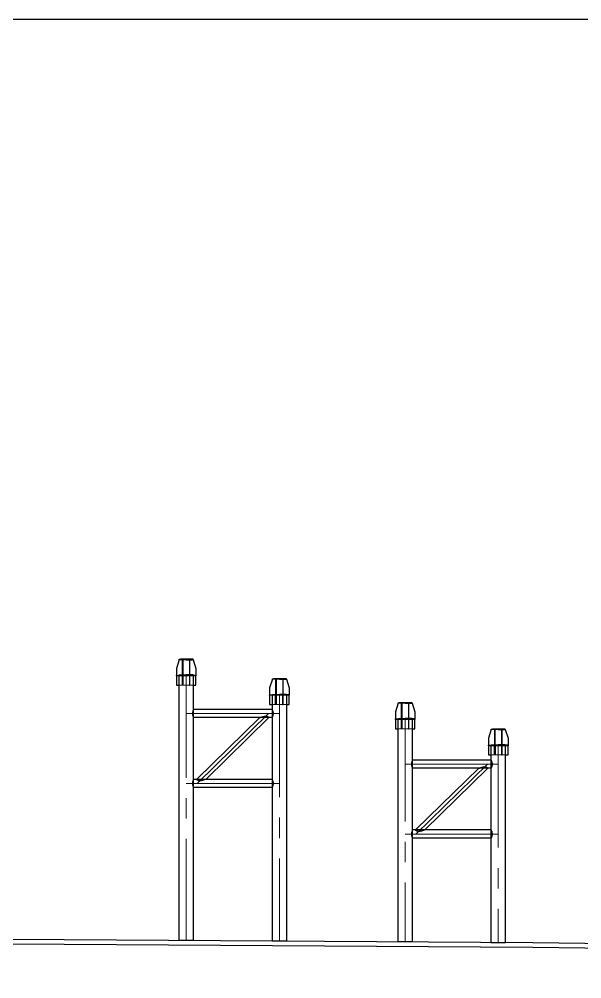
# Model space of a CAD drawing. Extents: x 1767995 to 4174245, y 542814 to 862564.
# Drawn here: x 3523723 to 3547877, y 821384 to 862564 of the extents above; entities that cross this region are included whole.
import ezdxf

# ---------------------------------------------------------------- set-up
doc = ezdxf.new("R2010")
doc.units = 0
doc.header["$LTSCALE"] = 3500
doc.linetypes.add('CENTER', pattern=[2, 1.25, -0.25, 0.25, -0.25])
doc.linetypes.add('DASHED', pattern=[0.75, 0.5, -0.25])
doc.layers.get('Defpoints').update_dxf_attribs({"color": 8})
for name, color, linetype, lineweight in [('1粗实线', 1, 'Continuous', 30), ('3中心线', 6, 'CENTER', 18), ('4虚线', 2, 'DASHED', 18), ('6标注线', 7, 'Continuous', 13)]:
    doc.layers.add(name, color=color, linetype=linetype, lineweight=lineweight)

# ---------------------------------------------------------------- blocks, each defined once
blk = doc.blocks.new('werwerer')
at = {"layer": '1粗实线', "elevation": 0}
for points in [[(193795, 41794, 0.464316), (193777, 41816), (193651, 41816), (193531, 41444), (193531, 41144), (193651, 41144), (193651, 41164), (193777, 41164, 0.464316), (193795, 41186)], [(193951, 41144), (193651, 41144), (193651, 41164), (193777, 41164, 0.414214), (193795, 41182), (193795, 41798, 0.414214), (193777, 41816), (193651, 41816), (193651, 41836), (193951, 41836), (193951, 41816), (193826, 41816, 0.414214), (193808, 41798), (193808, 41182, 0.414214), (193826, 41164), (193951, 41164)], [(193951, 41144), (194251, 41144), (194251, 41164), (194126, 41164, -0.414214), (194108, 41182), (194108, 41798, -0.414214), (194126, 41816), (194251, 41816), (194251, 41836), (193951, 41836), (193951, 41816), (194077, 41816, -0.414214), (194095, 41798), (194095, 41182, -0.414214), (194077, 41164), (193951, 41164)], [(194108, 41794, -0.464316), (194126, 41816), (194251, 41816), (194371, 41444), (194371, 41144), (194251, 41144), (194251, 41164), (194126, 41164, -0.464316), (194108, 41186)]]:
    blk.add_lwpolyline(points, format="xyb", close=True, dxfattribs=at)
blk.add_lwpolyline([(193701, 41846), (194201, 41846), (194201, 41836), (193701, 41836)], close=True, dxfattribs=at)
blk = doc.blocks.new('tertert')
at = {"layer": '1粗实线'}
for p, q in [((203266, 43306, 0), (206636, 43306, 0)), ((203266, 42955, 0), (206636, 42955, 0)), ((203401, 42955, 0), (206112, 40306, 0)), ((203791, 42955, 0), (206502, 40306, 0)), ((203266, 40306, 0), (206636, 40306, 0)), ((203266, 39955, 0), (206636, 39955, 0))]:
    blk.add_line(p, q, dxfattribs=at)
at = {"layer": '1粗实线', "elevation": 0}
for points in [[(203266, 43306), (203266, 43306), (203266, 43305), (203266, 43305), (203265, 43304), (203265, 43303), (203264, 43301), (203263, 43299), (203262, 43297), (203261, 43295), (203260, 43293), (203259, 43290), (203257, 43287), (203256, 43284), (203255, 43280), (203253, 43276), (203251, 43272), (203250, 43268), (203248, 43264), (203246, 43259), (203244, 43255), (203243, 43250), (203241, 43244), (203239, 43239), (203237, 43234), (203236, 43228), (203234, 43222), (203232, 43216), (203231, 43210), (203229, 43204), (203228, 43198), (203227, 43191), (203225, 43185), (203224, 43178), (203223, 43171), (203223, 43165), (203222, 43158), (203221, 43151), (203221, 43144), (203221, 43137), (203221, 43130), (203221, 43124), (203221, 43117), (203221, 43110), (203222, 43103), (203223, 43096), (203223, 43089), (203224, 43083), (203225, 43076), (203227, 43070), (203228, 43063), (203229, 43057), (203231, 43051), (203232, 43045), (203234, 43039), (203236, 43033), (203237, 43027), (203239, 43022), (203241, 43016), (203243, 43011), (203244, 43006), (203246, 43002), (203248, 42997), (203250, 42993), (203251, 42988), (203253, 42984), (203255, 42981), (203256, 42977), (203257, 42974), (203259, 42971), (203260, 42968), (203261, 42966), (203262, 42964), (203263, 42962), (203264, 42960), (203265, 42958), (203265, 42957), (203266, 42956), (203266, 42955), (203266, 42955), (203266, 42955)], [(206636, 43306), (206636, 43306), (206637, 43305), (206637, 43305), (206637, 43304), (206638, 43303), (206639, 43301), (206640, 43299), (206641, 43297), (206642, 43295), (206643, 43293), (206644, 43290), (206645, 43287), (206647, 43284), (206648, 43280), (206650, 43276), (206652, 43272), (206653, 43268), (206655, 43264), (206657, 43259), (206658, 43255), (206660, 43250), (206662, 43244), (206664, 43239), (206666, 43234), (206667, 43228), (206669, 43222), (206671, 43216), (206672, 43210), (206674, 43204), (206675, 43198), (206676, 43191), (206677, 43185), (206679, 43178), (206679, 43171), (206680, 43165), (206681, 43158), (206681, 43151), (206682, 43144), (206682, 43137), (206682, 43130), (206682, 43124), (206682, 43117), (206681, 43110), (206681, 43103), (206680, 43096), (206679, 43089), (206679, 43083), (206677, 43076), (206676, 43070), (206675, 43063), (206674, 43057), (206672, 43051), (206671, 43045), (206669, 43039), (206667, 43033), (206666, 43027), (206664, 43022), (206662, 43016), (206660, 43011), (206658, 43006), (206657, 43002), (206655, 42997), (206653, 42993), (206652, 42988), (206650, 42984), (206648, 42981), (206647, 42977), (206645, 42974), (206644, 42971), (206643, 42968), (206642, 42966), (206641, 42964), (206640, 42962), (206639, 42960), (206638, 42958), (206637, 42957), (206637, 42956), (206637, 42955), (206636, 42955), (206636, 42955)], [(203266, 40306), (203266, 40306), (203266, 40305), (203266, 40305), (203265, 40304), (203265, 40303), (203264, 40301), (203263, 40299), (203262, 40297), (203261, 40295), (203260, 40293), (203259, 40290), (203257, 40287), (203256, 40284), (203255, 40280), (203253, 40276), (203251, 40272), (203250, 40268), (203248, 40264), (203246, 40259), (203244, 40255), (203243, 40250), (203241, 40244), (203239, 40239), (203237, 40234), (203236, 40228), (203234, 40222), (203232, 40216), (203231, 40210), (203229, 40204), (203228, 40198), (203227, 40191), (203225, 40185), (203224, 40178), (203223, 40171), (203223, 40165), (203222, 40158), (203221, 40151), (203221, 40144), (203221, 40137), (203221, 40130), (203221, 40124), (203221, 40117), (203221, 40110), (203222, 40103), (203223, 40096), (203223, 40089), (203224, 40083), (203225, 40076), (203227, 40070), (203228, 40063), (203229, 40057), (203231, 40051), (203232, 40045), (203234, 40039), (203236, 40033), (203237, 40027), (203239, 40022), (203241, 40016), (203243, 40011), (203244, 40006), (203246, 40002), (203248, 39997), (203250, 39993), (203251, 39988), (203253, 39984), (203255, 39981), (203256, 39977), (203257, 39974), (203259, 39971), (203260, 39968), (203261, 39966), (203262, 39964), (203263, 39962), (203264, 39960), (203265, 39958), (203265, 39957), (203266, 39956), (203266, 39955), (203266, 39955), (203266, 39955)], [(206636, 40306), (206636, 40306), (206637, 40305), (206637, 40305), (206637, 40304), (206638, 40303), (206639, 40301), (206640, 40299), (206641, 40297), (206642, 40295), (206643, 40293), (206644, 40290), (206645, 40287), (206647, 40284), (206648, 40280), (206650, 40276), (206652, 40272), (206653, 40268), (206655, 40264), (206657, 40259), (206658, 40255), (206660, 40250), (206662, 40244), (206664, 40239), (206666, 40234), (206667, 40228), (206669, 40222), (206671, 40216), (206672, 40210), (206674, 40204), (206675, 40198), (206676, 40191), (206677, 40185), (206679, 40178), (206679, 40171), (206680, 40165), (206681, 40158), (206681, 40151), (206682, 40144), (206682, 40137), (206682, 40130), (206682, 40124), (206682, 40117), (206681, 40110), (206681, 40103), (206680, 40096), (206679, 40089), (206679, 40083), (206677, 40076), (206676, 40070), (206675, 40063), (206674, 40057), (206672, 40051), (206671, 40045), (206669, 40039), (206667, 40033), (206666, 40027), (206664, 40022), (206662, 40016), (206660, 40011), (206658, 40006), (206657, 40002), (206655, 39997), (206653, 39993), (206652, 39988), (206650, 39984), (206648, 39981), (206647, 39977), (206645, 39974), (206644, 39971), (206643, 39968), (206642, 39966), (206641, 39964), (206640, 39962), (206639, 39960), (206638, 39958), (206637, 39957), (206637, 39956), (206637, 39955), (206636, 39955), (206636, 39955)]]:
    blk.add_lwpolyline(points, dxfattribs=at)
at = {"layer": '1粗实线'}
for points in [[(203791, 42955), (203791, 42955), (203790, 42955), (203789, 42956), (203788, 42956), (203785, 42957), (203783, 42958), (203780, 42959), (203776, 42960), (203773, 42961), (203768, 42963), (203764, 42964), (203758, 42966), (203753, 42968), (203747, 42970), (203741, 42972), (203734, 42974), (203727, 42977), (203720, 42979), (203712, 42981), (203705, 42984), (203696, 42986), (203688, 42989), (203680, 42991), (203671, 42994), (203662, 42997), (203653, 42999), (203644, 43002), (203635, 43004), (203625, 43006), (203616, 43008), (203607, 43010), (203598, 43012), (203589, 43014), (203580, 43016), (203571, 43017), (203562, 43018), (203553, 43019), (203545, 43020), (203537, 43020), (203529, 43020), (203522, 43020), (203515, 43020), (203508, 43019), (203501, 43018), (203494, 43017), (203488, 43016), (203482, 43014), (203477, 43012), (203472, 43010), (203467, 43008), (203462, 43006), (203457, 43004), (203453, 43002), (203449, 42999), (203445, 42997), (203441, 42994), (203438, 42991), (203434, 42989), (203431, 42986), (203428, 42984), (203426, 42981), (203423, 42979), (203420, 42977), (203418, 42974), (203416, 42972), (203414, 42970), (203412, 42968), (203410, 42966), (203409, 42964), (203407, 42963), (203406, 42961), (203405, 42960), (203404, 42959), (203403, 42958), (203402, 42957), (203402, 42956), (203401, 42956), (203401, 42955), (203401, 42955), (203401, 42955)], [(206112, 40306), (206112, 40306), (206112, 40306), (206114, 40305), (206115, 40305), (206117, 40304), (206120, 40303), (206123, 40302), (206126, 40301), (206130, 40299), (206135, 40298), (206139, 40296), (206144, 40295), (206150, 40293), (206156, 40291), (206162, 40289), (206169, 40287), (206176, 40284), (206183, 40282), (206190, 40279), (206198, 40277), (206206, 40274), (206215, 40272), (206223, 40269), (206232, 40267), (206241, 40264), (206250, 40262), (206259, 40259), (206268, 40257), (206278, 40255), (206287, 40252), (206296, 40250), (206305, 40249), (206314, 40247), (206323, 40245), (206332, 40244), (206341, 40243), (206349, 40242), (206358, 40241), (206366, 40241), (206374, 40241), (206381, 40241), (206388, 40241), (206395, 40242), (206402, 40243), (206408, 40244), (206415, 40245), (206420, 40247), (206426, 40249), (206431, 40250), (206436, 40252), (206441, 40255), (206446, 40257), (206450, 40259), (206454, 40262), (206458, 40264), (206462, 40267), (206465, 40269), (206468, 40272), (206472, 40274), (206475, 40277), (206477, 40279), (206480, 40282), (206482, 40284), (206485, 40287), (206487, 40289), (206489, 40291), (206491, 40293), (206492, 40295), (206494, 40296), (206495, 40298), (206497, 40299), (206498, 40301), (206499, 40302), (206500, 40303), (206500, 40304), (206501, 40305), (206502, 40305), (206502, 40306), (206502, 40306), (206502, 40306)]]:
    blk.add_lwpolyline(points, dxfattribs=at)
at = {"layer": '3中心线'}
for p, q in [((202951, 43130, 0), (206951, 43130, 0)), ((203416, 43130, 0), (206486, 40130, 0)), ((202951, 40130, 0), (206951, 40130, 0))]:
    blk.add_line(p, q, dxfattribs=at)

msp = doc.modelspace()

# ---------------------------------------------------------------- linework, layer by layer
at = {"layer": '1粗实线', "ltscale": 4}
for p, q in [((3530472.6, 834384.3, -0.3), (3530472.6, 834404.3, -0.3)), ((3530472.6, 834404.3, -0.3), (3531312.6, 834404.3, -0.3)), ((3531312.6, 834384.3, -0.3), (3530472.6, 834384.3, -0.3)), ((3530731.6, 834384.3, -0.3), (3530753.6, 834384.3, -0.3)), ((3530731.6, 833984.3, -0.3), (3530731.6, 834384.3, -0.3)), ((3530753.6, 834384.3, -0.3), (3530753.6, 833984.3, -0.3)), ((3531053.6, 834384.3, -0.3), (3531031.6, 834384.3, -0.3)), ((3531031.6, 834384.3, -0.3), (3531031.6, 833984.3, -0.3)), ((3531053.6, 833984.3, -0.3), (3531053.6, 834384.3, -0.3)), ((3531312.6, 834404.3, -0.3), (3531312.6, 834384.3, -0.3)), ((3530753.6, 833984.3, -0.3), (3530731.6, 833984.3, -0.3)), ((3531031.6, 833984.3, -0.3), (3531053.6, 833984.3, -0.3)), ((3534472.6, 833550, -0.4), (3534472.6, 833570, -0.4)), ((3534472.6, 833570, -0.4), (3535312.6, 833570, -0.4)), ((3535312.6, 833550, -0.4), (3534472.6, 833550, -0.4)), ((3534731.6, 833150, -0.4), (3534731.6, 833550, -0.4)), ((3534753.6, 833550, -0.4), (3534753.6, 833150, -0.4)), ((3535053.6, 833550, -0.4), (3535031.6, 833550, -0.4)), ((3535031.6, 833550, -0.4), (3535031.6, 833150, -0.4)), ((3535053.6, 833150, -0.4), (3535053.6, 833550, -0.4)), ((3535312.6, 833570, -0.4), (3535312.6, 833550, -0.4)), ((3535031.6, 833150, -0.4), (3535053.6, 833150, -0.4)), ((3539873, 832515.4, -0.3), (3539873, 832535.4, -0.3)), ((3539873, 832535.4, -0.3), (3540713, 832535.4, -0.3)), ((3540713, 832515.4, -0.3), (3539873, 832515.4, -0.3)), ((3540132, 832515.4, -0.3), (3540154, 832515.4, -0.3)), ((3540132, 832115.4, -0.3), (3540132, 832515.4, -0.3)), ((3540154, 832515.4, -0.3), (3540154, 832115.4, -0.3)), ((3540454, 832515.4, -0.3), (3540432, 832515.4, -0.3)), ((3540432, 832515.4, -0.3), (3540432, 832115.4, -0.3)), ((3540454, 832115.4, -0.3), (3540454, 832515.4, -0.3)), ((3540713, 832535.4, -0.3), (3540713, 832515.4, -0.3)), ((3540154, 832115.4, -0.3), (3540132, 832115.4, -0.3)), ((3540432, 832115.4, -0.3), (3540454, 832115.4, -0.3)), ((3543873, 831388.9, -0.4), (3543873, 831408.9, -0.4)), ((3543873, 831408.9, -0.4), (3544713, 831408.9, -0.4)), ((3544713, 831388.9, -0.4), (3543873, 831388.9, -0.4)), ((3544132, 830988.9, -0.4), (3544132, 831388.9, -0.4)), ((3544154, 831388.9, -0.4), (3544154, 830988.9, -0.4)), ((3544454, 831388.9, -0.4), (3544432, 831388.9, -0.4)), ((3544432, 831388.9, -0.4), (3544432, 830988.9, -0.4)), ((3544454, 830988.9, -0.4), (3544454, 831388.9, -0.4)), ((3544713, 831408.9, -0.4), (3544713, 831388.9, -0.4)), ((3544432, 830988.9, -0.4), (3544454, 830988.9, -0.4))]:
    msp.add_line(p, q, dxfattribs=at)
at = {"layer": '1粗实线'}
for p, q in [((3531312.6, 834384.3, -0.3), (3530472.6, 834384.3, -0.3)), ((3530472.6, 834384.3, -0.3), (3530472.6, 833984.3, -0.3)), ((3531312.6, 833984.3, -0.3), (3531312.6, 834384.3, -0.3)), ((3530472.6, 833984.3, -0.3), (3530577.6, 833984.3, -0.3)), ((3531207.6, 833984.3, -0.3), (3531312.6, 833984.3, -0.3)), ((3535312.6, 833550, -0.4), (3534472.6, 833550, -0.4)), ((3534472.6, 833550, -0.4), (3534472.6, 833150, -0.4)), ((3535312.6, 833150, -0.4), (3535312.6, 833550, -0.4)), ((3534472.6, 833150, -0.4), (3534577.6, 833150, -0.4)), ((3535207.6, 833150, -0.4), (3535312.6, 833150, -0.4)), ((3540713, 832515.4, -0.3), (3539873, 832515.4, -0.3)), ((3539873, 832515.4, -0.3), (3539873, 832115.4, -0.3)), ((3540713, 832115.4, -0.3), (3540713, 832515.4, -0.3)), ((3539873, 832115.4, -0.3), (3539978, 832115.4, -0.3)), ((3540608, 832115.4, -0.3), (3540713, 832115.4, -0.3)), ((3544713, 831388.9, -0.4), (3543873, 831388.9, -0.4)), ((3543873, 831388.9, -0.4), (3543873, 830988.9, -0.4)), ((3544713, 830988.9, -0.4), (3544713, 831388.9, -0.4)), ((3543873, 830988.9, -0.4), (3543978, 830988.9, -0.4)), ((3544608, 830988.9, -0.4), (3544713, 830988.9, -0.4))]:
    msp.add_line(p, q, dxfattribs=at)
at = {"layer": '1粗实线', "elevation": -0.4}
for points in [[(3531207.6, 823042.6), (3531207.6, 834384.3), (3530577.6, 834384.3), (3530577.6, 823042.6), (3531207.6, 823042.6)], [(3535207.6, 823009.7), (3535207.6, 833550), (3534577.6, 833550), (3534577.6, 823009.7), (3535207.6, 823009.7)], [(3540608, 822978.6), (3540608, 832515.4), (3539978, 832515.4), (3539978, 822978.6), (3540608, 822978.6)], [(3544608, 822949.4), (3544608, 831388.9), (3543978, 831388.9), (3543978, 822949.4), (3544608, 822949.4)]]:
    msp.add_lwpolyline(points, dxfattribs=at)
at = {"layer": '1粗实线'}
for points in [[(3402584, 823063.6, -0.0010736), (3429570.5, 823202.5), (3429585.1, 823202.5, -0.0032499), (3572579.4, 822702.1), (3572609.7, 822701.8, -0.0014157), (3606584, 822265.8, -0.0014134)], [(3402584, 822863.6, -0.0010736), (3429570.5, 823002.5), (3429585.1, 823002.5, -0.0032499), (3572579.4, 822502.1), (3572609.7, 822501.8, -0.0013324), (3604584, 822096.8, -0.0013324)]]:
    msp.add_lwpolyline(points, format="xyb", dxfattribs=at)
at = {"layer": '3中心线'}
for p, q in [((3530892.6, 834384.3, -0.1), (3530892.6, 823042.6, -0.1)), ((3534892.6, 833550, -0.1), (3534892.6, 823009.7, -0.1)), ((3540293, 832515.4, -0.1), (3540293, 822978.6, -0.1)), ((3544293, 831388.9, -0.1), (3544293, 822949.4, -0.1))]:
    msp.add_line(p, q, dxfattribs=at)
at = {"layer": '4虚线'}
for p, q in [((3530577.6, 833984.3, -0.3), (3531207.6, 833984.3, -0.3)), ((3534577.6, 833150, -0.4), (3535207.6, 833150, -0.4)), ((3539978, 832115.4, -0.3), (3540608, 832115.4, -0.3)), ((3543978, 830988.9, -0.4), (3544608, 830988.9, -0.4))]:
    msp.add_line(p, q, dxfattribs=at)
at = {"layer": 'Defpoints', "elevation": -0.3}
msp.add_lwpolyline([(3211745, 862564.2), (3692995, 862564.2), (3692995, 542814.2), (3211745, 542814.2)], close=True, dxfattribs=at)

# ---------------------------------------------------------------- block references
at = {"layer": '6标注线'}
for p in [(3336941.2, 793259.9, -0.1), (3340941.2, 792425.6, -0.3), (3346341.5, 791391.1, -0.1), (3350341.5, 790264.6, -0.3)]:
    msp.add_blockref('werwerer', p, dxfattribs=at)
at = {"layer": '6标注线', "xscale": -1}
for p in [(3737844, 789637.9, 0), (3747244.4, 787465.2, -0.3)]:
    msp.add_blockref('tertert', p, dxfattribs=at)

doc.saveas('drawing.dxf')
